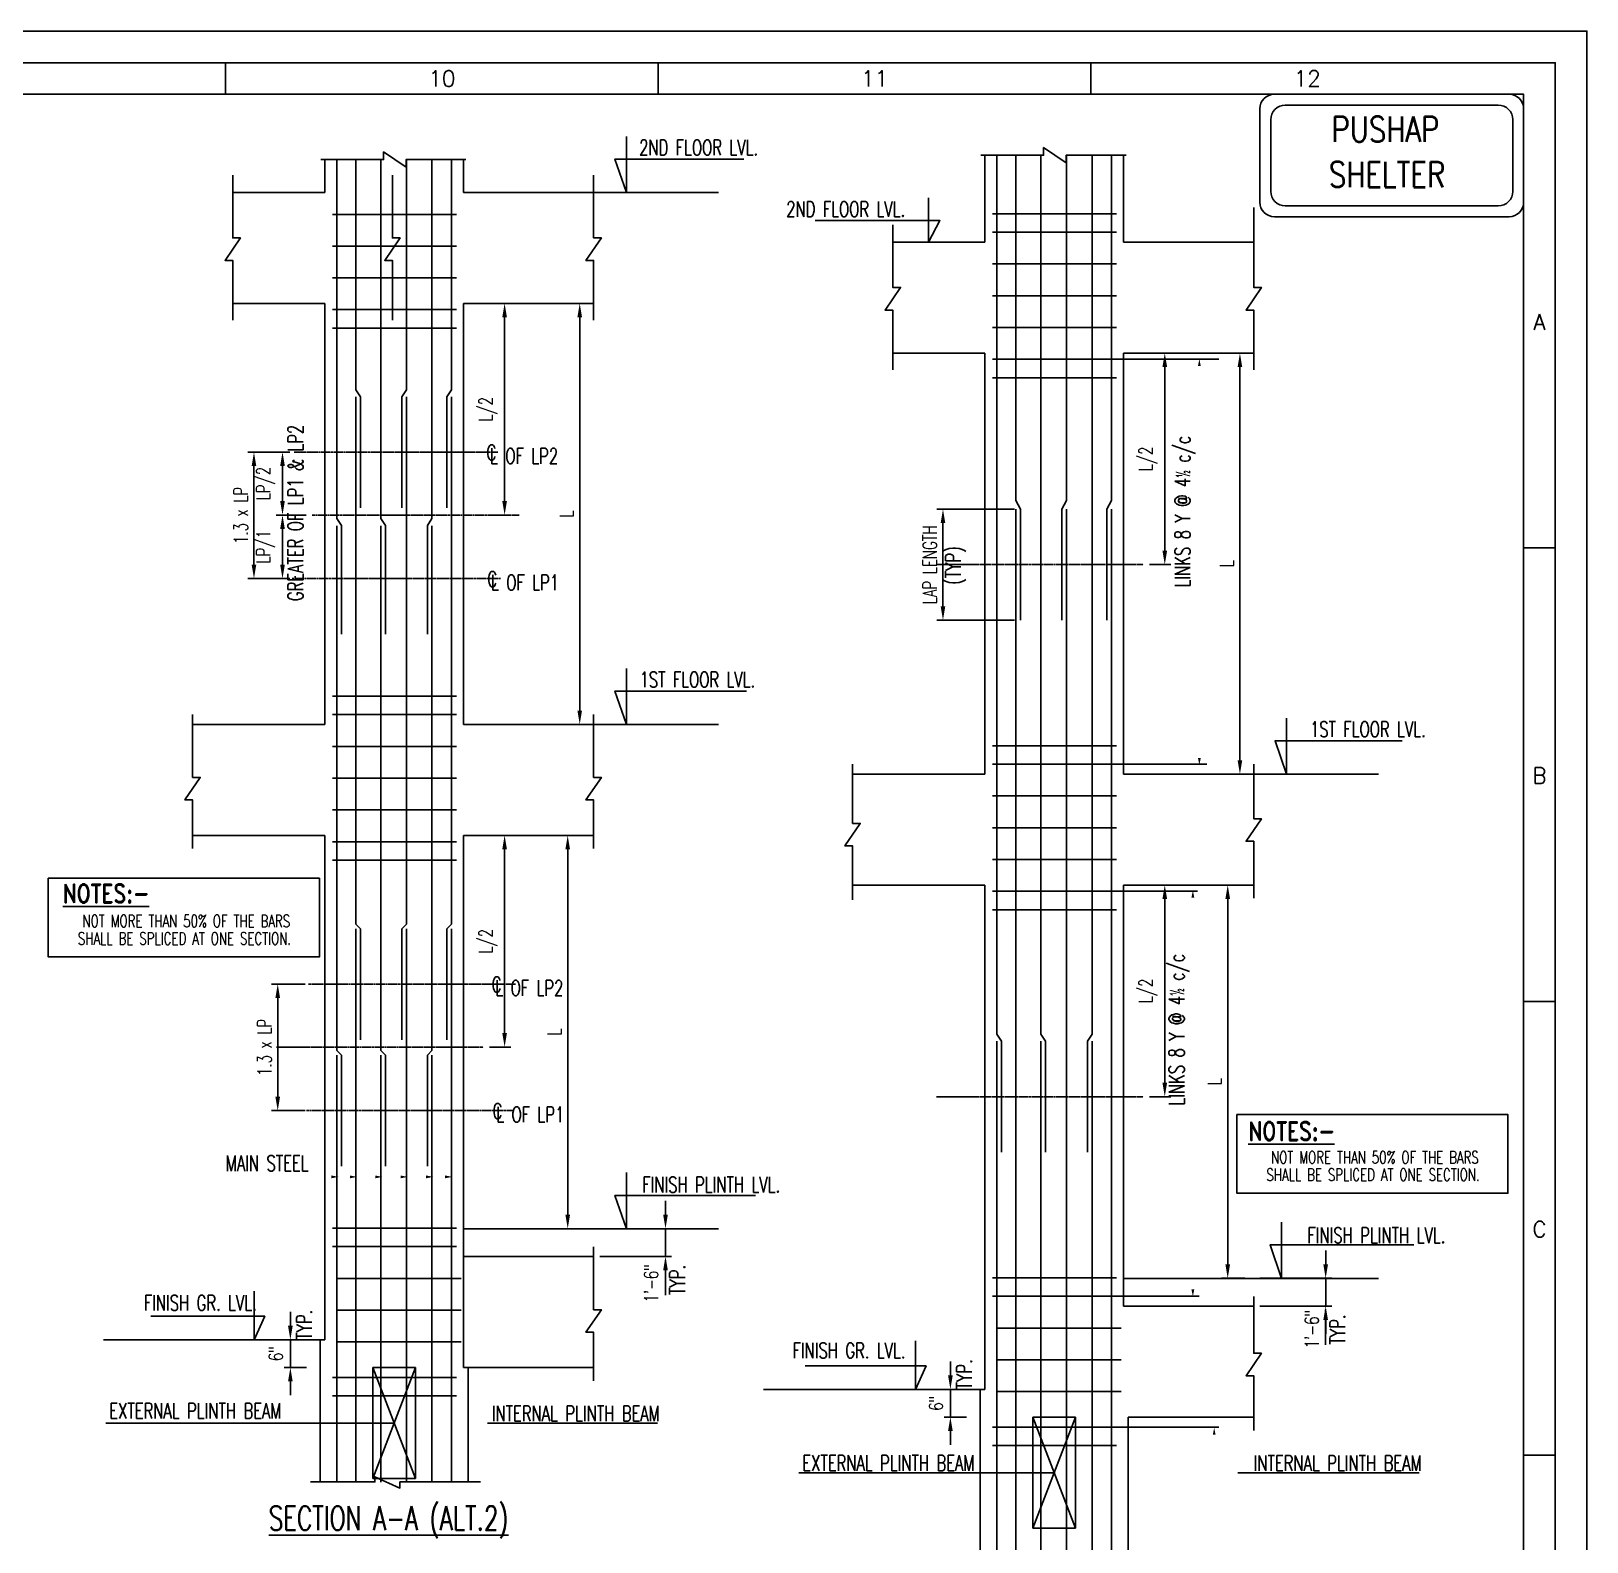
# Model space of a CAD drawing. Header units: inches. Extents: x 61991 to 161106, y 29687 to 64402.
# Drawn here: x 83460 to 84468, y 38983 to 39963 of the extents above; entities that cross this region are included whole.
import ezdxf
from ezdxf.enums import TextEntityAlignment as Align

# ---------------------------------------------------------------- set-up
doc = ezdxf.new("R2010")
doc.units = ezdxf.units.IN
doc.header["$MEASUREMENT"] = 0
doc.header["$PDMODE"] = 2
doc.linetypes.add('CENTER', pattern=[2, 1.25, -0.25, 0.25, -0.25])
for name, color, linetype in [('BEAM', 4, 'Continuous'), ('CEN', 8, 'CENTER'), ('dim', 5, 'Continuous'), ('DIM1', 5, 'Continuous'), ('FOOT', 4, 'Continuous'), ('FRAME', 6, 'Continuous'), ('HACTH', 8, 'Continuous'), ('level', 3, 'Continuous'), ('LINK', 6, 'Continuous'), ('MISC', 5, 'Continuous'), ('PNA', 8, 'Continuous'), ('TITAL', 1, 'Continuous'), ('TITEL', 1, 'Continuous'), ('txt', 4, 'Continuous'), ('TXT1', 2, 'Continuous')]:
    doc.layers.add(name, color=color, linetype=linetype)
doc.styles.add('ROMAND', font='ROMAND.shx', dxfattribs={"width": 0.8, "height": 225})
doc.styles.add('ROMANS', font='R.SHX', dxfattribs={"width": 0.7})
doc.dimstyles.new('DIM96', dxfattribs={"dimscale": 0, "dimtxt": 9, "dimasz": 9, "dimexe": 4, "dimexo": 4, "dimgap": 4, "dimtad": 1, "dimdec": 0, "dimzin": 1, "dimdsep": 46, "dimlunit": 4, "dimtxsty": 'ROMANS', "dimcen": 0, "dimclrd": 5, "dimclre": 5, "dimclrt": 4, "dimadec": 0, "dimazin": 0, "dimtfac": 1, "dimtdec": 0, "dimtix": 1, "dimtmove": 2, "dimatfit": 3, "dimfxl": 0, "dimfrac": 1, "dimtzin": 0, "dimlwd": -1, "dimlwe": -1, "dimarcsym": 0})

# ---------------------------------------------------------------- blocks, each defined once
blk = doc.blocks.new('PRA_A1')
at = {"flags": 128}
blk.add_lwpolyline([(0, 0), (841, 0), (841, 594), (0, 594)], close=True, dxfattribs=at)
at = {"layer": 'PNA'}
for p, q in [((625.75, 589), (625.75, 584)), ((694.17, 589), (694.17, 584)), ((762.58, 589), (762.58, 584)), ((831, 512.25), (836, 512.25)), ((831, 440.5), (836, 440.5)), ((831, 368.75), (836, 368.75))]:
    blk.add_line(p, q, dxfattribs=at)
at = {"layer": 'PNA', "color": 1}
for points in [[(10, 5), (836, 5), (836, 589), (10, 589)], [(20, 10), (831, 10), (831, 584), (20, 584)]]:
    blk.add_lwpolyline(points, close=True, dxfattribs=at)
at = {"layer": 'PNA', "style": 'ROMANS'}
for s, p in [('10', (659.95, 586.5)), ('11', (728.37, 586.5)), ('12', (796.78, 586.5)), ('A', (833.5, 548)), ('B', (833.5, 476.25)), ('C', (833.5, 404.5))]:
    blk.add_text(s, height=2.5, dxfattribs=at).set_placement(p, align=Align.MIDDLE)
blk = doc.blocks.new('*D445')
at = {"layer": 'Defpoints', "color": 0, "linetype": 'Continuous'}
for p in [(83627.7, 39114.2), (83645.2, 39114.2), (83642.2, 39096.2)]:
    blk.add_point(p, dxfattribs=at)
at = {"layer": 'dim', "color": 5}
for p, q in [((83627.7, 39123.2), (83627.7, 39132.2)), ((83641.2, 39114.2), (83623.7, 39114.2)), ((83627.7, 39096.2), (83627.7, 39114.2)), ((83638.2, 39096.2), (83623.7, 39096.2)), ((83627.7, 39087.2), (83627.7, 39078.2))]:
    blk.add_line(p, q, dxfattribs=at)
at = {"layer": 'dim', "color": 5, "linetype": 'Continuous'}
for points in [[(83626.2, 39123.2), (83629.2, 39123.2), (83627.7, 39114.2)], [(83626.2, 39087.2), (83629.2, 39087.2), (83627.7, 39096.2)]]:
    blk.add_solid(points, dxfattribs=at)
at = {"layer": 'dim', "color": 4, "linetype": 'Continuous', "insert": (83618.3, 39105.2), "char_height": 9, "attachment_point": 5, "rotation": 90, "style": 'ROMANS'}
blk.add_mtext('6"', dxfattribs=at)
blk = doc.blocks.new('*D446')
at = {"layer": 'Defpoints', "color": 0}
for p in [(83824.3, 39186.2), (83870.9, 39186.2), (83824.3, 39168.2)]:
    blk.add_point(p, dxfattribs=at)
at = {"layer": 'dim', "color": 5}
for p, q in [((83870.9, 39195.2), (83870.9, 39204.2)), ((83828.3, 39186.2), (83874.9, 39186.2)), ((83870.9, 39168.2), (83870.9, 39186.2)), ((83828.3, 39168.2), (83874.9, 39168.2)), ((83870.9, 39159.2), (83870.9, 39150.2))]:
    blk.add_line(p, q, dxfattribs=at)
for points in [[(83869.4, 39195.2), (83872.4, 39195.2), (83870.9, 39186.2)], [(83869.4, 39159.2), (83872.4, 39159.2), (83870.9, 39168.2)]]:
    blk.add_solid(points, dxfattribs=at)
at = {"layer": 'dim', "color": 4, "insert": (83861.6, 39150.8), "char_height": 9, "attachment_point": 5, "rotation": 90, "style": 'ROMANS'}
blk.add_mtext('1\'-6"', dxfattribs=at)
blk = doc.blocks.new('*D448')
at = {"layer": 'Defpoints', "color": 0}
for p in [(84050.8, 39652.8), (84101.1, 39652.8), (84101.1, 39580.8)]:
    blk.add_point(p, dxfattribs=at)
at = {"layer": 'dim', "color": 5}
for p, q in [((84097.1, 39652.8), (84046.8, 39652.8)), ((84050.8, 39589.8), (84050.8, 39643.8)), ((84097.1, 39580.8), (84046.8, 39580.8))]:
    blk.add_line(p, q, dxfattribs=at)
for points in [[(84049.3, 39643.8), (84052.3, 39643.8), (84050.8, 39652.8)], [(84049.3, 39589.8), (84052.3, 39589.8), (84050.8, 39580.8)]]:
    blk.add_solid(points, dxfattribs=at)
at = {"layer": 'dim', "color": 4, "insert": (84042.3, 39616.8), "char_height": 9, "attachment_point": 5, "rotation": 90, "style": 'ROMANS'}
blk.add_mtext('LAP LENGTH', dxfattribs=at)
blk = doc.blocks.new('*D449')
at = {"layer": 'Defpoints', "color": 0, "linetype": 'Continuous'}
for p in [(84055.6, 39082), (84073.1, 39082), (84070.1, 39064)]:
    blk.add_point(p, dxfattribs=at)
at = {"layer": 'dim', "color": 5}
for p, q in [((84055.6, 39091), (84055.6, 39100)), ((84069.1, 39082), (84051.6, 39082)), ((84055.6, 39064), (84055.6, 39082)), ((84066.1, 39064), (84051.6, 39064)), ((84055.6, 39055), (84055.6, 39046))]:
    blk.add_line(p, q, dxfattribs=at)
at = {"layer": 'dim', "color": 5, "linetype": 'Continuous'}
for points in [[(84054.1, 39091), (84057.1, 39091), (84055.6, 39082)], [(84054.1, 39055), (84057.1, 39055), (84055.6, 39064)]]:
    blk.add_solid(points, dxfattribs=at)
at = {"layer": 'dim', "color": 4, "linetype": 'Continuous', "insert": (84046.3, 39073), "char_height": 9, "attachment_point": 5, "rotation": 90, "style": 'ROMANS'}
blk.add_mtext('6"', dxfattribs=at)
blk = doc.blocks.new('*D457')
at = {"layer": 'Defpoints', "color": 0}
for p in [(84252.3, 39154), (84298.9, 39154), (84252.3, 39136)]:
    blk.add_point(p, dxfattribs=at)
at = {"layer": 'dim', "color": 5}
for p, q in [((84298.9, 39163), (84298.9, 39172)), ((84256.3, 39154), (84302.9, 39154)), ((84298.9, 39136), (84298.9, 39154)), ((84256.3, 39136), (84302.9, 39136)), ((84298.9, 39127), (84298.9, 39118))]:
    blk.add_line(p, q, dxfattribs=at)
for points in [[(84297.4, 39163), (84300.4, 39163), (84298.9, 39154)], [(84297.4, 39127), (84300.4, 39127), (84298.9, 39136)]]:
    blk.add_solid(points, dxfattribs=at)
at = {"layer": 'dim', "color": 4, "insert": (84289.9, 39121.1), "char_height": 9, "attachment_point": 5, "rotation": 90, "style": 'ROMANS'}
blk.add_mtext('1\'-6"', dxfattribs=at)
blk = doc.blocks.new('*D458')
at = {"layer": 'Defpoints', "color": 0}
for p in [(83619.5, 39344.8), (83641.2, 39344.8), (83641.2, 39262.8)]:
    blk.add_point(p, dxfattribs=at)
at = {"layer": 'DIM1', "color": 5}
for p, q in [((83637.2, 39344.8), (83615.5, 39344.8)), ((83619.5, 39271.8), (83619.5, 39335.8)), ((83637.2, 39262.8), (83615.5, 39262.8))]:
    blk.add_line(p, q, dxfattribs=at)
for points in [[(83618, 39335.8), (83621, 39335.8), (83619.5, 39344.8)], [(83618, 39271.8), (83621, 39271.8), (83619.5, 39262.8)]]:
    blk.add_solid(points, dxfattribs=at)
at = {"layer": 'DIM1', "color": 4, "insert": (83611, 39303.8), "char_height": 9, "attachment_point": 5, "rotation": 90, "style": 'ROMANS'}
blk.add_mtext('1.3 x LP', dxfattribs=at)
blk = doc.blocks.new('*D459')
at = {"layer": 'Defpoints', "color": 0}
for p in [(83604.1, 39689.8), (83631.3, 39689.8), (83631.3, 39607.8)]:
    blk.add_point(p, dxfattribs=at)
at = {"layer": 'DIM1', "color": 5}
for p, q in [((83627.3, 39689.8), (83600.1, 39689.8)), ((83604.1, 39616.8), (83604.1, 39680.8)), ((83627.3, 39607.8), (83600.1, 39607.8))]:
    blk.add_line(p, q, dxfattribs=at)
for points in [[(83602.6, 39680.8), (83605.6, 39680.8), (83604.1, 39689.8)], [(83602.6, 39616.8), (83605.6, 39616.8), (83604.1, 39607.8)]]:
    blk.add_solid(points, dxfattribs=at)
at = {"layer": 'DIM1', "color": 4, "insert": (83595.6, 39648.8), "char_height": 9, "attachment_point": 5, "rotation": 90, "style": 'ROMANS'}
blk.add_mtext('1.3 x LP', dxfattribs=at)
blk = doc.blocks.new('*D460')
at = {"layer": 'Defpoints', "color": 0}
for p in [(84235.4, 39409), (84250.6, 39409), (84250.6, 39154)]:
    blk.add_point(p, dxfattribs=at)
at = {"layer": 'DIM1', "color": 5}
for p, q in [((84246.6, 39409), (84231.4, 39409)), ((84235.4, 39163), (84235.4, 39400)), ((84246.6, 39154), (84231.4, 39154))]:
    blk.add_line(p, q, dxfattribs=at)
for points in [[(84233.9, 39400), (84236.9, 39400), (84235.4, 39409)], [(84233.9, 39163), (84236.9, 39163), (84235.4, 39154)]]:
    blk.add_solid(points, dxfattribs=at)
at = {"layer": 'DIM1', "color": 4, "insert": (84226.9, 39281.5), "char_height": 9, "attachment_point": 5, "rotation": 90, "style": 'ROMANS'}
blk.add_mtext('L', dxfattribs=at)
blk = doc.blocks.new('*D461')
at = {"layer": 'Defpoints', "color": 0}
for p in [(84235.4, 39754), (84243.3, 39754), (84235.4, 39481)]:
    blk.add_point(p, dxfattribs=at)
at = {"layer": 'DIM1', "color": 5}
for p, q in [((84239.4, 39754), (84247.3, 39754)), ((84243.3, 39490), (84243.3, 39745)), ((84239.4, 39481), (84247.3, 39481))]:
    blk.add_line(p, q, dxfattribs=at)
for points in [[(84241.8, 39745), (84244.8, 39745), (84243.3, 39754)], [(84241.8, 39490), (84244.8, 39490), (84243.3, 39481)]]:
    blk.add_solid(points, dxfattribs=at)
at = {"layer": 'DIM1', "color": 4, "insert": (84234.8, 39617.5), "char_height": 9, "attachment_point": 5, "rotation": 90, "style": 'ROMANS'}
blk.add_mtext('L', dxfattribs=at)
blk = doc.blocks.new('*D462')
at = {"layer": 'Defpoints', "color": 0}
for p in [(84180.7, 39754), (84194.6, 39754), (84180.7, 39616.8)]:
    blk.add_point(p, dxfattribs=at)
at = {"layer": 'DIM1', "color": 5}
for p, q in [((84184.7, 39754), (84198.6, 39754)), ((84194.6, 39625.8), (84194.6, 39745)), ((84184.7, 39616.8), (84198.6, 39616.8))]:
    blk.add_line(p, q, dxfattribs=at)
for points in [[(84193.1, 39745), (84196.1, 39745), (84194.6, 39754)], [(84193.1, 39625.8), (84196.1, 39625.8), (84194.6, 39616.8)]]:
    blk.add_solid(points, dxfattribs=at)
at = {"layer": 'DIM1', "color": 4, "insert": (84183.7, 39685.4), "char_height": 9, "attachment_point": 5, "rotation": 90, "style": 'ROMANS'}
blk.add_mtext('L/2', dxfattribs=at)
blk = doc.blocks.new('*D463')
at = {"layer": 'Defpoints', "color": 0}
for p in [(83807.5, 39786.2), (83815.3, 39786.2), (83807.5, 39513.2)]:
    blk.add_point(p, dxfattribs=at)
at = {"layer": 'DIM1', "color": 5}
for p, q in [((83811.5, 39786.2), (83819.3, 39786.2)), ((83815.3, 39522.2), (83815.3, 39777.2)), ((83811.5, 39513.2), (83819.3, 39513.2))]:
    blk.add_line(p, q, dxfattribs=at)
for points in [[(83813.8, 39777.2), (83816.8, 39777.2), (83815.3, 39786.2)], [(83813.8, 39522.2), (83816.8, 39522.2), (83815.3, 39513.2)]]:
    blk.add_solid(points, dxfattribs=at)
at = {"layer": 'DIM1', "color": 4, "insert": (83806.8, 39649.7), "char_height": 9, "attachment_point": 5, "rotation": 90, "style": 'ROMANS'}
blk.add_mtext('L', dxfattribs=at)
blk = doc.blocks.new('*D464')
at = {"layer": 'Defpoints', "color": 0}
for p in [(83752.7, 39786.2), (83766.6, 39786.2), (83752.7, 39649)]:
    blk.add_point(p, dxfattribs=at)
at = {"layer": 'DIM1', "color": 5}
for p, q in [((83756.7, 39786.2), (83770.6, 39786.2)), ((83766.6, 39658), (83766.6, 39777.2)), ((83756.7, 39649), (83770.6, 39649))]:
    blk.add_line(p, q, dxfattribs=at)
for points in [[(83765.1, 39777.2), (83768.1, 39777.2), (83766.6, 39786.2)], [(83765.1, 39658), (83768.1, 39658), (83766.6, 39649)]]:
    blk.add_solid(points, dxfattribs=at)
at = {"layer": 'DIM1', "color": 4, "insert": (83755.8, 39717.6), "char_height": 9, "attachment_point": 5, "rotation": 90, "style": 'ROMANS'}
blk.add_mtext('L/2', dxfattribs=at)
blk = doc.blocks.new('*D465')
at = {"layer": 'Defpoints', "color": 0}
for p in [(84180.7, 39409), (84194.6, 39409), (84180.7, 39271.8)]:
    blk.add_point(p, dxfattribs=at)
at = {"layer": 'DIM1', "color": 5}
for p, q in [((84184.7, 39409), (84198.6, 39409)), ((84194.6, 39280.8), (84194.6, 39400)), ((84184.7, 39271.8), (84198.6, 39271.8))]:
    blk.add_line(p, q, dxfattribs=at)
for points in [[(84193.1, 39400), (84196.1, 39400), (84194.6, 39409)], [(84193.1, 39280.8), (84196.1, 39280.8), (84194.6, 39271.8)]]:
    blk.add_solid(points, dxfattribs=at)
at = {"layer": 'DIM1', "color": 4, "insert": (84183.7, 39340.4), "char_height": 9, "attachment_point": 5, "rotation": 90, "style": 'ROMANS'}
blk.add_mtext('L/2', dxfattribs=at)
blk = doc.blocks.new('*D415')
at = {"layer": 'Defpoints', "color": 0}
for p in [(83752.7, 39441.2), (83766.6, 39441.2), (83752.7, 39304)]:
    blk.add_point(p, dxfattribs=at)
at = {"layer": 'DIM1', "color": 5}
for p, q in [((83756.7, 39441.2), (83770.6, 39441.2)), ((83766.6, 39313), (83766.6, 39432.2)), ((83756.7, 39304), (83770.6, 39304))]:
    blk.add_line(p, q, dxfattribs=at)
for points in [[(83765.1, 39432.2), (83768.1, 39432.2), (83766.6, 39441.2)], [(83765.1, 39313), (83768.1, 39313), (83766.6, 39304)]]:
    blk.add_solid(points, dxfattribs=at)
at = {"layer": 'DIM1', "color": 4, "insert": (83755.8, 39372.6), "char_height": 9, "attachment_point": 5, "rotation": 90, "style": 'ROMANS'}
blk.add_mtext('L/2', dxfattribs=at)
blk = doc.blocks.new('*D416')
at = {"layer": 'Defpoints', "color": 0}
for p in [(83807.5, 39441.2), (83822.6, 39441.2), (83822.6, 39186.2)]:
    blk.add_point(p, dxfattribs=at)
at = {"layer": 'DIM1', "color": 5}
for p, q in [((83818.6, 39441.2), (83803.5, 39441.2)), ((83807.5, 39195.2), (83807.5, 39432.2)), ((83818.6, 39186.2), (83803.5, 39186.2))]:
    blk.add_line(p, q, dxfattribs=at)
for points in [[(83806, 39432.2), (83809, 39432.2), (83807.5, 39441.2)], [(83806, 39195.2), (83809, 39195.2), (83807.5, 39186.2)]]:
    blk.add_solid(points, dxfattribs=at)
at = {"layer": 'DIM1', "color": 4, "insert": (83799, 39313.7), "char_height": 9, "attachment_point": 5, "rotation": 90, "style": 'ROMANS'}
blk.add_mtext('L', dxfattribs=at)
blk = doc.blocks.new('*D417')
at = {"layer": 'Defpoints', "color": 0}
for p in [(83622.6, 39649), (83641.9, 39649), (83629.5, 39607.8)]:
    blk.add_point(p, dxfattribs=at)
at = {"layer": 'DIM1', "color": 5}
for p, q in [((83637.9, 39649), (83618.6, 39649)), ((83622.6, 39616.8), (83622.6, 39640)), ((83625.5, 39607.8), (83618.6, 39607.8))]:
    blk.add_line(p, q, dxfattribs=at)
for points in [[(83621.1, 39640), (83624.1, 39640), (83622.6, 39649)], [(83621.1, 39616.8), (83624.1, 39616.8), (83622.6, 39607.8)]]:
    blk.add_solid(points, dxfattribs=at)
at = {"layer": 'DIM1', "color": 4, "insert": (83611.7, 39628.4), "char_height": 9, "attachment_point": 5, "rotation": 90, "style": 'ROMANS'}
blk.add_mtext('LP/1', dxfattribs=at)
blk = doc.blocks.new('*D418')
at = {"layer": 'Defpoints', "color": 0}
for p in [(83622.6, 39689.8), (83622.6, 39689.8), (83641.9, 39649)]:
    blk.add_point(p, dxfattribs=at)
at = {"layer": 'DIM1', "color": 5}
for p, q in [((83622.6, 39658), (83622.6, 39680.8)), ((83637.9, 39649), (83618.6, 39649))]:
    blk.add_line(p, q, dxfattribs=at)
for points in [[(83621.1, 39680.8), (83624.1, 39680.8), (83622.6, 39689.8)], [(83621.1, 39658), (83624.1, 39658), (83622.6, 39649)]]:
    blk.add_solid(points, dxfattribs=at)
at = {"layer": 'DIM1', "color": 4, "insert": (83611.7, 39669.4), "char_height": 9, "attachment_point": 5, "rotation": 90, "style": 'ROMANS'}
blk.add_mtext('LP/2', dxfattribs=at)

msp = doc.modelspace()

# ---------------------------------------------------------------- linework, layer by layer
at = {"layer": 'BEAM', "color": 1, "linetype": 'ByBlock', "lineweight": -2, "ltscale": 20}
for points in [[(84265.63728, 39921.80546), (84417.86385, 39921.80546, -0.4142135624), (84427.25082, 39912.41849), (84427.25082, 39851.8497, -0.4142135624), (84417.86385, 39842.46273), (84265.63728, 39842.46273, -0.4142135624), (84256.2503, 39851.8497), (84256.2503, 39912.41849, -0.4142135624)], [(84272.67751, 39914.76523), (84410.82362, 39914.76523, -0.4142135624), (84420.21059, 39905.37826), (84420.21059, 39858.88993, -0.4142135624), (84410.82362, 39849.50296), (84272.67751, 39849.50296, -0.4142135624), (84263.29053, 39858.88993), (84263.29053, 39905.37826, -0.4142135624)]]:
    msp.add_lwpolyline(points, format="xyb", close=True, dxfattribs=at)
at = {"layer": 'CEN'}
for p, q in [((83630.06203, 39689.84408), (83762.16703, 39689.84408)), ((83641.91203, 39648.9975), (83776.01203, 39648.9975)), ((84046.58767, 39616.80037), (84180.68767, 39616.80037)), ((83628.77725, 39607.78214), (83763.83725, 39607.78214)), ((83639.51203, 39344.84408), (83773.61203, 39344.84408)), ((83618.6489, 39303.9975), (83752.7489, 39303.9975)), ((84046.58767, 39271.80037), (84180.68767, 39271.80037)), ((83638.22725, 39262.78214), (83772.32725, 39262.78214))]:
    msp.add_line(p, q, dxfattribs=at)
at = {"layer": 'dim'}
for p, q in [((83824.32287, 39858.165), (83905.26885, 39858.165)), ((84163.36028, 39749.96635), (84229.60306, 39749.96635)), ((83824.32287, 39513.165), (83905.26885, 39513.165)), ((84163.36028, 39487.36275), (84221.88694, 39487.36275)), ((84252.26164, 39480.96787), (84333.20762, 39480.96787)), ((84163.36028, 39404.96635), (84215.84194, 39404.96635)), ((83739.98725, 39168.165), (83739.98725, 39096.165)), ((83870.92225, 39165.765), (83870.92225, 39143.01968)), ((84163.36028, 39142.36275), (84216.97306, 39142.36275)), ((84298.86103, 39133.56787), (84298.86103, 39110.82255)), ((83694.98725, 39060.165), (83508.14725, 39060.165)), ((84163.36028, 39057.573), (84229.60306, 39057.573)), ((84122.92603, 39027.96787), (83957.44603, 39027.96787))]:
    msp.add_line(p, q, dxfattribs=at)
at = {"layer": 'dim', "color": 3}
for p, q in [((83739.98725, 39186.165), (83905.26885, 39186.165)), ((84167.92603, 39153.96787), (84333.20762, 39153.96787))]:
    msp.add_line(p, q, dxfattribs=at)
at = {"layer": 'dim', "color": 3, "linetype": 'Continuous'}
for p, q in [((83649.98725, 39114.165), (83506.54118, 39114.165)), ((84077.92603, 39081.96787), (83934.47995, 39081.96787))]:
    msp.add_line(p, q, dxfattribs=at)
at = {"layer": 'dim', "flags": 128}
for points in [[(84217.00304, 39491.48025, 1.83638, 0, 0), (84217.00304, 39486.89234, 0, 0, 0), (84217.00304, 39652.14656, 0, 0, 0), (84217.00304, 39750.13708, 0, 1.83638, 0), (84217.00304, 39745.54917, 0, 0, 0)], [(84212.80304, 39400.84885, 1.83638, 0, 0), (84212.80304, 39405.43676, 0, 0, 0), (84212.80304, 39258.78919, 0, 0, 0), (84212.80304, 39142.27367, 0, 1.83638, 0), (84212.80304, 39146.86157, 0, 0, 0)], [(83654.30295, 39219.77521, 1.83638, 0, 0), (83658.89085, 39219.77521, 0, 0, 0), (83601.43245, 39219.77521, 0, 0, 0)], [(83666.31796, 39219.77521, 1.83638, 0, 0), (83670.90586, 39219.77521, 0, 0, 0), (83613.44747, 39219.77521, 0, 0, 0)], [(83682.70088, 39219.77521, 1.83638, 0, 0), (83687.28879, 39219.77521, 0, 0, 0), (83629.83039, 39219.77521, 0, 0, 0)], [(83699.22615, 39219.77521, 1.83638, 0, 0), (83703.81406, 39219.77521, 0, 0, 0), (83646.35566, 39219.77521, 0, 0, 0)], [(83715.67729, 39219.77521, 1.83638, 0, 0), (83720.26519, 39219.77521, 0, 0, 0), (83662.8068, 39219.77521, 0, 0, 0)], [(83728.01564, 39219.77521, 1.83638, 0, 0), (83732.60355, 39219.77521, 0, 0, 0), (83675.14515, 39219.77521, 0, 0, 0)], [(84226.63304, 38794.11552, 1.83638, 0, 0), (84226.63304, 38789.52762, 0, 0, 0), (84226.63304, 38951.64656, 0, 0, 0), (84226.63304, 39057.10708, 0, 1.83638, 0), (84226.63304, 39052.51917, 0, 0, 0)]]:
    msp.add_lwpolyline(points, format="xyseb", dxfattribs=at)
at = {"layer": 'FOOT', "linetype": 'Continuous'}
for p, q in [((84077.92603, 39882.54031), (84077.92603, 39825.96787)), ((84167.92603, 39882.54031), (84167.92603, 39825.96787)), ((83649.98725, 39879.47674), (83649.98725, 39858.165)), ((83739.98725, 39879.47674), (83739.98725, 39858.165)), ((83590.33564, 39858.165), (83649.98725, 39858.165)), ((83739.98725, 39858.165), (83824.32287, 39858.165)), ((84018.27442, 39825.96787), (84077.92603, 39825.96787)), ((84167.92603, 39825.96787), (84252.26164, 39825.96787)), ((83590.33564, 39786.165), (83649.98725, 39786.165)), ((83649.98725, 39786.165), (83649.98725, 39513.165)), ((83739.98725, 39786.165), (83739.98725, 39513.165)), ((83739.98725, 39786.165), (83824.32287, 39786.165)), ((84018.27442, 39753.96787), (84077.92603, 39753.96787)), ((84077.92603, 39753.96787), (84077.92603, 39480.96787)), ((84167.92603, 39753.96787), (84167.92603, 39480.96787)), ((84167.92603, 39753.96787), (84252.26164, 39753.96787)), ((83564.27432, 39513.165), (83649.98725, 39513.165)), ((83739.98725, 39513.165), (83824.32287, 39513.165)), ((83992.2131, 39480.96787), (84077.92603, 39480.96787)), ((84167.92603, 39480.96787), (84252.26164, 39480.96787)), ((83564.27432, 39441.165), (83649.98725, 39441.165)), ((83649.98725, 39441.165), (83649.98725, 39114.165)), ((83739.98725, 39441.165), (83739.98725, 39168.165)), ((83739.98725, 39441.165), (83824.32287, 39441.165)), ((83992.2131, 39408.96787), (84077.92603, 39408.96787)), ((84077.92603, 39408.96787), (84077.92603, 39081.96787)), ((84167.92603, 39408.96787), (84167.92603, 39135.96787)), ((84167.92603, 39408.96787), (84252.26164, 39408.96787)), ((83739.98725, 39168.165), (83824.32287, 39168.165)), ((84167.92603, 39135.96787), (84252.26164, 39135.96787)), ((83646.98725, 39114.165), (83646.98725, 39021.99968)), ((83681.18725, 39096.165), (83708.78725, 39096.165)), ((83681.18725, 39096.165), (83681.18725, 39024.165)), ((83708.78725, 39096.165), (83708.78725, 39024.165)), ((83739.98725, 39096.165), (83824.32287, 39096.165)), ((83742.98725, 39096.165), (83742.98725, 39021.99968)), ((84074.92603, 39081.96787), (84074.92603, 38784.57006)), ((84109.12603, 39063.96787), (84136.72603, 39063.96787)), ((84109.12603, 39063.96787), (84109.12603, 38991.96787)), ((84136.72603, 39063.96787), (84136.72603, 38991.96787)), ((84170.92603, 39063.96787), (84252.26164, 39063.96787)), ((84170.92603, 39063.96787), (84170.92603, 38784.57006)), ((83681.18725, 39024.165), (83708.78725, 39024.165)), ((84109.12603, 38991.96787), (84136.72603, 38991.96787))]:
    msp.add_line(p, q, dxfattribs=at)
for points in [[(83470.74893, 39413.38955), (83646.50581, 39413.38955), (83646.50581, 39362.37496), (83470.74893, 39362.37496)], [(84241.32769, 39260.19322), (84417.08457, 39260.19322), (84417.08457, 39209.17863), (84241.32769, 39209.17863)]]:
    msp.add_lwpolyline(points, close=True, dxfattribs=at)
at = {"layer": 'FRAME'}
for p, q in [((84085.72603, 39312.30037), (84085.72603, 39882.54031)), ((84098.0793, 39658.38037), (84098.0793, 39882.54031)), ((84114.23183, 39312.30037), (84114.23183, 39882.54031)), ((84130.87661, 39658.38037), (84130.87661, 39882.54031)), ((84147.45496, 39312.30037), (84147.45496, 39882.54031)), ((84160.12603, 39658.38037), (84160.12603, 39882.54031)), ((83657.78725, 39646.78214), (83657.78725, 39879.47674)), ((83670.14052, 39730.23661), (83670.14052, 39879.47674)), ((83686.29305, 39646.78214), (83686.29305, 39879.47674)), ((83702.93783, 39730.23661), (83702.93783, 39879.47674)), ((83719.51619, 39646.78214), (83719.51619, 39879.47674)), ((83732.18725, 39730.23661), (83732.18725, 39879.47674)), ((83673.14052, 39725.73661), (83670.14052, 39730.23661)), ((83699.93783, 39725.73661), (83702.93783, 39730.23661)), ((83729.18725, 39725.73661), (83732.18725, 39730.23661)), ((83670.14052, 39383.73661), (83670.14052, 39725.73661)), ((83673.14052, 39653.73661), (83673.14052, 39725.73661)), ((83699.93783, 39653.73661), (83699.93783, 39725.73661)), ((83702.93783, 39383.73661), (83702.93783, 39725.73661)), ((83729.18725, 39653.73661), (83729.18725, 39725.73661)), ((83732.18725, 39383.73661), (83732.18725, 39725.73661)), ((84101.0793, 39652.80037), (84098.0793, 39658.38037)), ((84098.0793, 39326.87198), (84098.0793, 39652.80037)), ((84101.0793, 39580.80037), (84101.0793, 39652.80037)), ((84127.87661, 39652.80037), (84130.87661, 39658.38037)), ((84127.87661, 39580.80037), (84127.87661, 39652.80037)), ((84130.87661, 39307.80037), (84130.87661, 39652.80037)), ((84157.12603, 39652.80037), (84160.12603, 39658.38037)), ((84157.12603, 39580.80037), (84157.12603, 39652.80037)), ((84160.12603, 39260.58501), (84160.12603, 39652.80037)), ((83660.78725, 39642.28214), (83657.78725, 39646.78214)), ((83657.78725, 39301.78214), (83657.78725, 39641.94661)), ((83660.78725, 39571.78214), (83660.78725, 39642.28214)), ((83689.29305, 39642.28214), (83686.29305, 39646.78214)), ((83686.29305, 39301.78214), (83686.29305, 39641.94661)), ((83689.29305, 39571.78214), (83689.29305, 39642.28214)), ((83716.51619, 39642.28214), (83719.51619, 39646.78214)), ((83716.51619, 39571.78214), (83716.51619, 39642.28214)), ((83719.51619, 39301.78214), (83719.51619, 39641.94661)), ((83992.2131, 39480.96787), (83992.2131, 39480.96787)), ((83673.14052, 39380.73661), (83670.14052, 39383.73661)), ((83670.14052, 39021.8388), (83670.14052, 39380.73661)), ((83673.14052, 39308.73661), (83673.14052, 39380.73661)), ((83699.93783, 39380.73661), (83702.93783, 39383.73661)), ((83699.93783, 39308.73661), (83699.93783, 39380.73661)), ((83702.93783, 39021.8388), (83702.93783, 39380.73661)), ((83729.18725, 39380.73661), (83732.18725, 39383.73661)), ((83729.18725, 39308.73661), (83729.18725, 39380.73661)), ((83732.18725, 39021.99968), (83732.18725, 39380.73661)), ((84098.0793, 38670.41211), (84098.0793, 39326.87198)), ((84088.72603, 39307.80037), (84085.72603, 39312.30037)), ((84085.72603, 38669.34006), (84085.72603, 39307.80037)), ((84088.72603, 39235.80037), (84088.72603, 39307.80037)), ((84117.23183, 39307.80037), (84114.23183, 39312.30037)), ((84114.23183, 38670.41211), (84114.23183, 39307.80037)), ((84117.23183, 39235.80037), (84117.23183, 39307.80037)), ((84130.87661, 38670.41211), (84130.87661, 39307.80037)), ((84144.45496, 39307.80037), (84147.45496, 39312.30037)), ((84144.45496, 39235.80037), (84144.45496, 39307.80037)), ((84147.45496, 38670.41211), (84147.45496, 39307.80037)), ((83660.78725, 39298.78214), (83657.78725, 39301.78214)), ((83657.78725, 39021.99968), (83657.78725, 39298.78214)), ((83660.78725, 39226.78214), (83660.78725, 39298.78214)), ((83689.29305, 39298.78214), (83686.29305, 39301.78214)), ((83686.29305, 39021.8388), (83686.29305, 39298.78214)), ((83689.29305, 39226.78214), (83689.29305, 39298.78214)), ((83716.51619, 39298.78214), (83719.51619, 39301.78214)), ((83716.51619, 39226.78214), (83716.51619, 39298.78214)), ((83719.51619, 39021.8388), (83719.51619, 39298.78214)), ((84160.12603, 38669.34006), (84160.12603, 39260.58501)), ((83702.93783, 39021.8388), (83702.93783, 39093.18985)), ((84130.87661, 38989.64167), (84130.87661, 39060.99272))]:
    msp.add_line(p, q, dxfattribs=at)
at = {"layer": 'HACTH'}
for p, q in [((83681.18725, 39096.165), (83708.78725, 39024.165)), ((83708.78725, 39096.165), (83681.18725, 39024.165)), ((84109.12603, 39063.96787), (84136.72603, 38991.96787)), ((84136.72603, 39063.96787), (84109.12603, 38991.96787))]:
    msp.add_line(p, q, dxfattribs=at)
for points in [[(83647.36914, 39879.47674), (83688.10803, 39879.47674), (83688.10803, 39884.46766), (83702.71254, 39874.48581), (83702.71254, 39879.47674), (83741.52977, 39879.47674)], [(84075.30791, 39882.32304), (84116.04681, 39882.32304), (84116.04681, 39887.31397), (84130.65131, 39877.33211), (84130.65131, 39882.32304), (84169.46855, 39882.32304)], [(83590.33564, 39869.47394), (83590.33564, 39828.73505), (83595.32657, 39828.73505), (83585.34472, 39814.13054), (83590.33564, 39814.13054), (83590.33564, 39775.31331)], [(83693.87475, 39869.47394), (83693.87475, 39828.73505), (83698.86567, 39828.73505), (83688.88382, 39814.13054), (83693.87475, 39814.13054), (83693.87475, 39775.31331)], [(83824.32287, 39869.47394), (83824.32287, 39828.73505), (83829.31379, 39828.73505), (83819.33194, 39814.13054), (83824.32287, 39814.13054), (83824.32287, 39775.31331)], [(84252.26164, 39848.46148), (84252.26164, 39796.53792), (84257.25257, 39796.53792), (84247.27072, 39781.93341), (84252.26164, 39781.93341), (84252.26164, 39743.11618)], [(84018.27442, 39837.27681), (84018.27442, 39796.53792), (84023.26535, 39796.53792), (84013.28349, 39781.93341), (84018.27442, 39781.93341), (84018.27442, 39743.11618)], [(83564.27432, 39519.55381), (83564.27432, 39478.81492), (83569.26525, 39478.81492), (83559.2834, 39464.21041), (83564.27432, 39464.21041), (83564.27432, 39432.79631)], [(83824.32287, 39519.55381), (83824.32287, 39478.81492), (83829.31379, 39478.81492), (83819.33194, 39464.21041), (83824.32287, 39464.21041), (83824.32287, 39432.79631)], [(83992.2131, 39487.35668), (83992.2131, 39448.99779), (83997.20402, 39448.99779), (83987.22217, 39434.39328), (83992.2131, 39434.39328), (83992.2131, 39399.36533)], [(84252.26164, 39487.35668), (84252.26164, 39452.03779), (84257.25257, 39452.03779), (84247.27072, 39437.43328), (84252.26164, 39437.43328), (84252.26164, 39400.59919)], [(83824.32287, 39174.34356), (83824.32287, 39133.60467), (83829.31379, 39133.60467), (83819.33194, 39119.00017), (83824.32287, 39119.00017), (83824.32287, 39087.58607)], [(84252.26164, 39142.14644), (84252.26164, 39105.44755), (84257.25257, 39105.44755), (84247.27072, 39090.84304), (84252.26164, 39090.84304), (84252.26164, 39055.38894)], [(83640.83725, 39021.99968), (83682.52225, 39021.99968), (83682.52225, 39025.32968), (83698.69225, 39018.02468), (83698.69225, 39021.93968), (83750.93725, 39021.93968)]]:
    msp.add_lwpolyline(points, dxfattribs=at)
at = {"layer": 'level', "color": 2}
for points in [[(83845.51943, 39894.53205), (83845.51943, 39858.165), (83838.15306, 39879.81631), (83921.71159, 39879.81631)], [(84041.47344, 39854.63645), (84041.47344, 39825.96787), (84048.83981, 39839.92071), (83967.9929, 39839.92071)], [(83845.51943, 39549.53205), (83845.51943, 39513.165), (83838.15306, 39534.81631), (83923.48621, 39534.81631)], [(84273.4582, 39517.33492), (84273.4582, 39480.96787), (84266.09184, 39502.61918), (84348.54878, 39502.61918)], [(83845.51943, 39222.53205), (83845.51943, 39186.165), (83838.15306, 39207.81631), (83929.18393, 39207.81631)], [(84270.18584, 39190.33492), (84270.18584, 39153.96787), (84262.81948, 39175.61918), (84355.98941, 39175.61918)], [(83604.25381, 39145.68216), (83604.25381, 39114.165), (83611.14193, 39129.42918), (83537.31068, 39129.42918)], [(84032.91613, 39113.48503), (84032.91613, 39081.96787), (84039.80425, 39097.23205), (83961.53032, 39097.23205)]]:
    msp.add_lwpolyline(points, dxfattribs=at)
at = {"layer": 'LINK'}
for p, q in [((83655.00513, 39843.97988), (83735.42151, 39843.97988)), ((84082.9439, 39844.36275), (84163.36028, 39844.36275)), ((84082.9439, 39832.36275), (84163.36028, 39832.36275)), ((83655.00513, 39823.39988), (83735.42151, 39823.39988)), ((84082.9439, 39811.78275), (84163.36028, 39811.78275)), ((83655.00513, 39802.81988), (83735.42151, 39802.81988)), ((84082.9439, 39791.20275), (84163.36028, 39791.20275)), ((83655.00513, 39782.16348), (83735.42151, 39782.16348)), ((83655.00513, 39770.16348), (83735.42151, 39770.16348)), ((84082.9439, 39770.62275), (84163.36028, 39770.62275)), ((84082.9439, 39749.96635), (84163.36028, 39749.96635)), ((84082.9439, 39737.96635), (84163.36028, 39737.96635)), ((83655.00513, 39531.55988), (83735.42151, 39531.55988)), ((83655.00513, 39519.55988), (83735.42151, 39519.55988)), ((83655.00513, 39498.97988), (83735.42151, 39498.97988)), ((84082.9439, 39499.36275), (84163.36028, 39499.36275)), ((83655.00513, 39478.39988), (83735.42151, 39478.39988)), ((84082.9439, 39487.36275), (84163.36028, 39487.36275)), ((83655.00513, 39457.81988), (83735.42151, 39457.81988)), ((84082.9439, 39466.78275), (84163.36028, 39466.78275)), ((84082.9439, 39446.20275), (84163.36028, 39446.20275)), ((83655.00513, 39437.16348), (83735.42151, 39437.16348)), ((83655.00513, 39425.16348), (83735.42151, 39425.16348)), ((84082.9439, 39425.62275), (84163.36028, 39425.62275)), ((84082.9439, 39404.96635), (84163.36028, 39404.96635)), ((84082.9439, 39392.96635), (84163.36028, 39392.96635)), ((83655.00513, 39186.55988), (83735.42151, 39186.55988)), ((83655.00513, 39174.55988), (83735.42151, 39174.55988)), ((83658.00513, 39153.97988), (83738.42151, 39153.97988)), ((84082.9439, 39154.36275), (84163.36028, 39154.36275)), ((84082.9439, 39142.36275), (84163.36028, 39142.36275)), ((83658.00513, 39133.39988), (83738.42151, 39133.39988)), ((84085.9439, 39121.78275), (84166.36028, 39121.78275)), ((83658.00513, 39112.81988), (83738.42151, 39112.81988)), ((84085.9439, 39101.20275), (84166.36028, 39101.20275)), ((83655.00513, 39089.77013), (83735.42151, 39089.77013)), ((83655.00513, 39077.77013), (83735.42151, 39077.77013)), ((84085.9439, 39080.62275), (84166.36028, 39080.62275)), ((84082.9439, 39057.573), (84163.36028, 39057.573)), ((84082.9439, 39045.573), (84163.36028, 39045.573))]:
    msp.add_line(p, q, dxfattribs=at)
at = {"layer": 'MISC'}
for p, q in [((83755.53209, 39060.09968), (83865.64238, 39060.09968)), ((84241.88086, 39027.90255), (84359.53616, 39027.90255))]:
    msp.add_line(p, q, dxfattribs=at)
for points in [[(83755.53209, 39099.89662, 0, 3.85003, 0), (83755.53209, 39091.64656, 0, 0, 0), (83755.53209, 39099.89662, 0, 0, 0), (83755.53209, 39060.09968, 0, 0, 0)], [(84241.88086, 39067.69949, 0, 3.85003, 0), (84241.88086, 39059.44943, 0, 0, 0), (84241.88086, 39067.69949, 0, 0, 0), (84241.88086, 39027.90255, 0, 0, 0)]]:
    msp.add_lwpolyline(points, format="xyseb", dxfattribs=at)

# ---------------------------------------------------------------- block references
at = {"color": 2, "xscale": 4.099999999860302, "yscale": 4.099999999976717, "zscale": 4.099999999933744}
msp.add_blockref('PRA_A1', (81020.15082, 37527.40546), dxfattribs=at)

# ---------------------------------------------------------------- texts
at = {"layer": 'TITAL', "style": 'ROMANS', "width": 0.7}
msp.add_text('%%uSECTION A-A (ALT.2)', height=15.6521739, dxfattribs=at).set_placement((83691.43576, 38997.32788), align=Align.MIDDLE)
at = {"layer": 'TITEL', "color": 2, "linetype": 'Continuous', "style": 'ROMANS', "width": 0.8}
for s, p in [('PUSHAP', (84302.6863, 39890.91494)), ('SHELTER', (84300.9692, 39861.64279))]:
    msp.add_text(s, height=16.427203, dxfattribs=at).set_placement(p)
at = {"layer": 'txt', "color": 4, "style": 'ROMANS', "width": 0.7}
for s, p in [('2ND FLOOR LVL.', (83892.40052, 39882.28637)), ('2ND FLOOR LVL.', (83987.75092, 39842.39077)), ('1ST FLOOR LVL.', (83891.6001, 39537.28637)), ('1ST FLOOR LVL.', (84326.27269, 39505.08924))]:
    msp.add_text(s, height=10, dxfattribs=at).set_placement(p, align=Align.CENTER)
at = {"layer": 'txt', "linetype": 'ByBlock', "style": 'ROMANS', "width": 0.7}
for s, p in [('GREATER OF LP1 & LP2', (83630.99812, 39650.32771)), ('(TYP)', (84058.04663, 39616.23005))]:
    msp.add_text(s, height=10, rotation=90, dxfattribs=at).set_placement(p, align=Align.MIDDLE)
for s, height, p in [('C', 10, (83757.99497, 39689.50065)), ('L OF LP2', 10, (83779.23497, 39687.28065)), ('C', 10, (83758.60019, 39607.43872)), ('L OF LP1', 10, (83779.84019, 39605.21872)), (' NOT MORE THAN 50% OF THE BARS', 8, (83558.32705, 39385.68103)), ('SHALL BE SPLICED AT ONE SECTION.', 8, (83559.03896, 39374.36132)), ('C', 10, (83761.39997, 39344.50065)), ('L OF LP2', 10, (83782.63997, 39342.28065)), ('C', 10, (83762.00519, 39262.43872)), ('L OF LP1', 10, (83783.24519, 39260.21872)), (' NOT MORE THAN 50% OF THE BARS', 8, (84328.90581, 39232.4847)), ('MAIN STEEL', 10, (83612.67497, 39228.58973)), ('SHALL BE SPLICED AT ONE SECTION.', 8, (84329.61772, 39221.165))]:
    msp.add_text(s, height=height, dxfattribs=at).set_placement(p, align=Align.MIDDLE)
at = {"layer": 'txt', "color": 4, "style": 'ROMANS', "width": 0.7}
for s, p in [('FINISH PLINTH LVL.', (83900.58582, 39214.71688)), ('FINISH PLINTH LVL.', (84331.80817, 39181.89789)), ('FINISH GR. LVL.', (83569.32582, 39138.0743)), ('FINISH GR. LVL.', (83989.91065, 39107.22262))]:
    msp.add_text(s, height=10, dxfattribs=at).set_placement(p, align=Align.MIDDLE)
at = {"layer": 'txt', "style": 'ROMANS', "width": 0.7}
for p in [(83878.57173, 39152.98494), (83636.66528, 39123.9071), (84306.5105, 39120.78781), (84064.60406, 39091.70998)]:
    msp.add_text('TYP.', height=10, rotation=90, dxfattribs=at).set_placement(p, align=Align.MIDDLE)
for s, p in [('EXTERNAL PLINTH BEAM', (83566.15023, 39068.04507)), ('INTERNAL PLINTH BEAM', (83812.77007, 39066.34199)), ('EXTERNAL PLINTH BEAM', (84015.44901, 39034.21018)), ('INTERNAL PLINTH BEAM', (84306.66384, 39034.14486))]:
    msp.add_text(s, height=10, dxfattribs=at).set_placement(p, align=Align.MIDDLE)
at = {"layer": 'txt', "linetype": 'ByBlock', "lineweight": -2, "ltscale": 20, "char_height": 10, "width": 175.3159323, "attachment_point": 2, "rotation": 90, "style": 'ROMANS'}
for insert in [(84201.14728, 39651.18803), (84197.31549, 39315.18803)]:
    msp.add_mtext('LINKS 8 Y @ 4{\\Fromans|c0;\\H0.9583X;½} c/c', dxfattribs=dict(at, insert=insert))
at = {"layer": 'TXT1', "style": 'ROMAND', "width": 0.8}
for p in [(83508.08151, 39397.56741), (84276.72282, 39243.46351)]:
    msp.add_text('%%UNOTES:-', height=12, dxfattribs=at).set_placement(p, align=Align.CENTER)

# ---------------------------------------------------------------- dimensions: what is measured, and where the dimension line sits
at = {"layer": 'dim'}
dim = msp.add_linear_dim(base=(84050.83837, 39652.80037), p1=(84101.0793, 39580.80037), p2=(84101.0793, 39652.80037), angle=90, text='LAP LENGTH', dimstyle='DIM96', override={"dimscale": 1}, dxfattribs=at)
dim.commit()
dim.dimension.update_dxf_attribs({"geometry": '*D448', "text_midpoint": (84042.33837, 39616.80037)})
for base, p1, p2, picture, middle in [((83870.92225, 39186.165), (83824.32287, 39168.165), (83824.32287, 39186.165), '*D446', (83861.56511, 39150.84737)), ((84298.86103, 39153.96787), (84252.26164, 39135.96787), (84252.26164, 39153.96787), '*D457', (84289.86103, 39121.1312))]:
    dim = msp.add_linear_dim(base=base, p1=p1, p2=p2, angle=90, text='1\'-6"', dimstyle='DIM96', override={"dimscale": 1}, dxfattribs=at)
    dim.commit()
    dim.dimension.update_dxf_attribs({"geometry": picture, "text_midpoint": middle, "dimtype": 160})
at = {"layer": 'dim', "linetype": 'Continuous'}
for base, p1, p2, picture, middle in [((83627.69986, 39114.165), (83642.18725, 39096.165), (83645.18725, 39114.165), '*D445', (83618.34271, 39105.165)), ((84055.63863, 39081.96787), (84070.12603, 39063.96787), (84073.12603, 39081.96787), '*D449', (84046.28149, 39072.96787))]:
    dim = msp.add_linear_dim(base=base, p1=p1, p2=p2, angle=90, text='6"', dimstyle='DIM96', override={"dimscale": 1}, dxfattribs=at)
    dim.commit()
    dim.dimension.update_dxf_attribs({"geometry": picture, "text_midpoint": middle})
at = {"layer": 'DIM1'}
for base, p1, p2, text, picture, middle in [((83766.63216, 39786.165), (83752.7489, 39648.9975), (83752.7489, 39786.165), 'L/2', '*D464', (83755.77502, 39717.58125)), ((83815.33716, 39786.165), (83807.47716, 39513.165), (83807.47716, 39786.165), 'L', '*D463', (83806.83716, 39649.665)), ((84194.57094, 39753.96787), (84180.68767, 39616.80037), (84180.68767, 39753.96787), 'L/2', '*D462', (84183.71379, 39685.38412)), ((84243.27594, 39753.96787), (84235.41594, 39480.96787), (84235.41594, 39753.96787), 'L', '*D461', (84234.77594, 39617.46787)), ((83604.13225, 39689.84408), (83631.34225, 39607.78214), (83631.34225, 39689.84408), '1.3 x LP', '*D459', (83595.63225, 39648.81311)), ((83622.57216, 39689.84408), (83641.91203, 39648.9975), (83622.57216, 39689.84408), 'LP/2', '*D418', (83611.71502, 39669.42079)), ((83622.57216, 39648.9975), (83629.54225, 39607.78214), (83641.91203, 39648.9975), 'LP/1', '*D417', (83611.71502, 39628.38982)), ((83766.63216, 39441.165), (83752.7489, 39303.9975), (83752.7489, 39441.165), 'L/2', '*D415', (83755.77502, 39372.58125)), ((83807.47716, 39441.165), (83822.62805, 39186.165), (83822.62805, 39441.165), 'L', '*D416', (83798.97716, 39313.665)), ((84194.57094, 39408.96787), (84180.68767, 39271.80037), (84180.68767, 39408.96787), 'L/2', '*D465', (84183.71379, 39340.38412)), ((84235.41594, 39408.96787), (84250.56683, 39153.96787), (84250.56683, 39408.96787), 'L', '*D460', (84226.91594, 39281.46787)), ((83619.50725, 39344.84408), (83641.22725, 39262.78214), (83641.22725, 39344.84408), '1.3 x LP', '*D458', (83611.00725, 39303.81311))]:
    dim = msp.add_linear_dim(base=base, p1=p1, p2=p2, angle=90, text=text, dimstyle='DIM96', override={"dimscale": 1}, dxfattribs=at)
    dim.commit()
    dim.dimension.update_dxf_attribs({"geometry": picture, "text_midpoint": middle})

doc.saveas('drawing.dxf')
